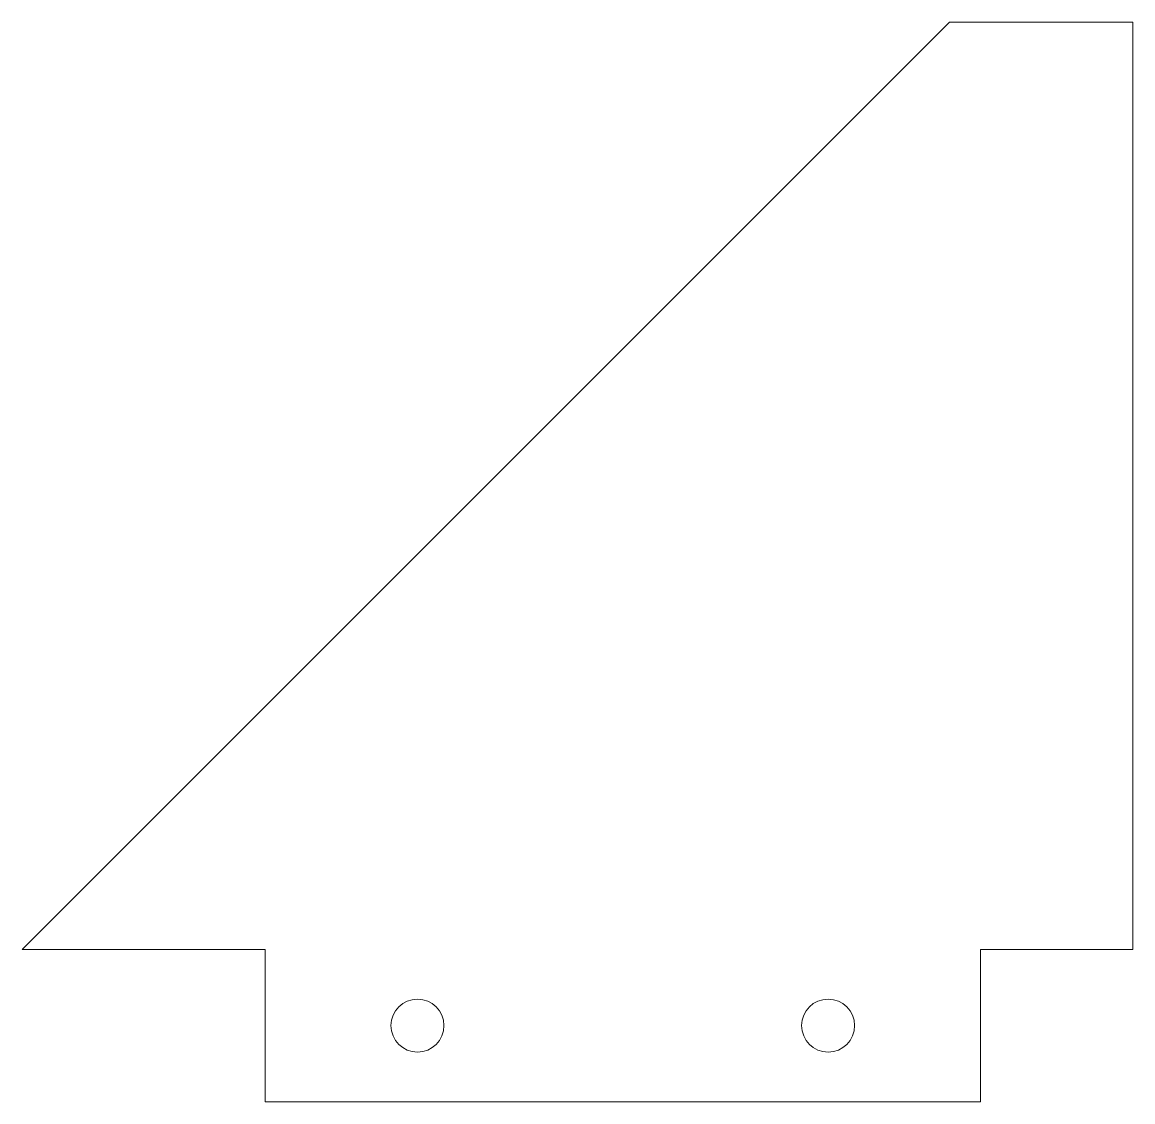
# Model space of a CAD drawing. Header units: millimetres. Extents: x -291.1 to -207.3, y -249.9 to -168.4.
import ezdxf

# ---------------------------------------------------------------- set-up
doc = ezdxf.new("R2010")
doc.units = ezdxf.units.MM

msp = doc.modelspace()

# ---------------------------------------------------------------- linework, layer by layer
at = {"color": 7, "linetype": 'Continuous', "lineweight": 15}
for p, q in [((-291.134, -238.361), (-221.134, -168.361)), ((-221.134, -168.361), (-207.294, -168.361)), ((-207.294, -238.361), (-207.294, -168.361)), ((-291.134, -238.361), (-272.794, -238.361)), ((-272.794, -238.361), (-272.794, -249.861)), ((-218.794, -249.861), (-218.794, -238.361)), ((-218.794, -238.361), (-207.294, -238.361)), ((-272.794, -249.861), (-218.794, -249.861))]:
    msp.add_line(p, q, dxfattribs=at)
for centre in [(-261.294, -244.111), (-230.294, -244.111)]:
    msp.add_circle(centre, 2, dxfattribs=at)

doc.saveas('drawing.dxf')
